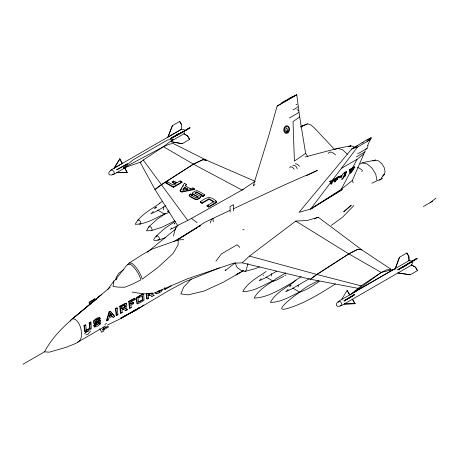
<?xml version="1.0" encoding="UTF-8"?>
<svg xmlns="http://www.w3.org/2000/svg" width="459" height="459" viewBox="0 0 459 459"><rect width="100%" height="100%" fill="white"/><g stroke="black" fill="none" stroke-linecap="round" stroke-linejoin="round"><path stroke-width="0.69" d="M103.969 326.865L103.82 331.031L101.68 332.264L99.821 328.833M163.45 146.719L173.301 139.163L167.506 140.012L133.035 159.91L123.356 168L141.429 161.838M235.748 262.881L235.668 264.304L237.228 267.597L241.336 270.471L245.077 271.412L255.715 268.538L259.593 266.748M367.986 145.801L367.401 148.28L358.611 153.352L357.595 153.186M289.893 167.908L290.077 166.835L291.31 166.795L293.054 167.799L294.288 169.228M117.028 278.544L113.918 281.006L113.012 286.479L118.204 287.127L124.745 287.254L132.697 284.046L140.913 279.858C139.1 274 135.721 268.417 130.884 264.585L128.268 264.08L126.34 265.824L115.628 279.514M148.75 227.544L148.968 226.666L157.322 219.075L165.011 213.905M156.089 236.936L156.307 236.058L164.661 228.467L175.309 221.313M97.492 298.023L98.019 296.898L101.921 294.431M247.946 263.546L246.236 270.03L245.077 271.412M108.192 320.066L108.72 318.213L112.38 316.234L113.224 317.353L114.733 316.538L110.303 311.3L109.013 312L106.413 320.589L106.855 320.795L108.192 320.066L107.756 319.866M173.359 236.029L175.751 227.555M307.874 156.691L305.619 153.375L299.704 116.993L296.761 94.743L277.144 106.063L269.049 134.688L253.242 185.861L254.946 184.552M99.092 319.866L99.018 319.091L98.576 318.89L98.656 319.665L99.092 319.866L100.246 318.896L100.085 318.087C98.134 316.601 94.588 319.234 93.659 321.162A8.073 5.359 -65 0 0 93.888 323.486L95.053 324.083L99.368 321.839L99.523 323.4L95.438 325.603L95.357 324.794L94.921 324.593L93.762 325.523L94.204 326.819C96.476 327.267 99.672 325.339 100.682 323.251A8.933 5.933 -65 0 0 100.429 320.749L99.259 320.152L95.541 322.075M99.81 317.754L95.374 319.803L94.095 321.369A8.073 5.359 -65 0 0 94.325 323.687L94.594 324.06M136.466 297.53L136.805 303.307L137.97 303.898L144.04 300.352L143.701 294.58L142.537 293.978L136.466 297.53L136.908 297.736L142.261 294.483L143.432 294.208M136.908 297.736L136.736 299.165L137.516 303.875M155.458 292.4L155.882 293.519C158.183 293.886 162.302 291.953 162.211 289.199M106.855 320.795L109.449 312.2L110.745 311.5M331.088 184.134L331.559 182.636L329.746 181.517L330.916 180.84L331.8 181.351L333.481 179.36L334.502 178.769L334.938 179.176L332.431 182.12L331.955 183.634L331.088 184.134L330.652 183.726L331.117 182.229L329.746 181.517M335.133 178.953L334.301 181.621L334.737 182.028L335.615 181.517L336.005 180.272L337.572 179.371L337.767 178.746L337.325 178.339L336.286 178.941M334.737 182.028L335.781 178.689L341.295 175.527L341.731 175.935L341.479 176.749L339.511 177.88L339.075 177.472L339.327 176.663L339.769 177.071L339.511 177.88M336.424 177.662L339.126 176.101L339.562 176.508L339.379 177.105L336.47 178.781L336.2 179.653L337.767 178.746M341.485 177.564L342.506 174.282L344.749 172.997M344.348 176.48L345.266 175.946L346.545 171.85L346.109 171.442L344.181 172.768L344.015 173.307L344.451 173.714L345.375 173.181L344.348 176.48L343.911 176.072L344.732 173.433M344.451 173.714L344.623 173.175L346.545 171.85M344.898 173.99L343.665 177.943L341.439 179.222M350.2 173.158L351.307 172.515L354.876 167.065L354.44 166.657L349.609 169.446L349.161 170.868L349.603 171.276L350.469 170.891L350.745 170.014L353.625 168.355L350.2 173.158L349.764 172.75L352.805 168.482M349.603 171.276L350.045 169.853L354.876 167.065M210.205 222.959L211.513 219.368L213.039 218.484L213.223 221.863M121.21 306.652L121.652 306.859C126.804 302.068 126.5 308.448 121.842 308.752L121.4 308.551L124.888 306.537L124.837 304.994M399.468 257.281L395.319 268.567L399.468 257.281L406.858 253.007L408.866 256.288L409.067 260.62L408.745 256.369L406.858 253.007M338.18 302.515L338.65 301.276L409.067 260.62M179.796 121.377L172.4 125.634L167.896 137.121L181.655 129.197L181.632 124.762L179.664 121.44L181.632 124.762M168.034 137.057L172.4 125.634M297.449 106.631L297.088 107.555L292.985 109.925M298.465 112.042L298.103 112.966L289.313 118.038M238.973 273.174L223.212 282.274L203.888 291.126L188.121 294.856L180.823 293.915L183.657 287.122L191.363 278.906M367.561 145.71L371.216 137.729L366.207 140.161L351.605 149.055L299.061 212.316L310.663 209.023L341.18 189.378L352.403 180.381L364.939 151.436M411.689 265.038L412.75 262.508L412.44 261.567M365.519 150.162L366.397 148.251M22.95 364.257L44.512 351.812C56.365 329.47 77.978 314.513 96.889 298.597M225.713 269.605L225.122 270.77L235.18 262.864M341.18 189.378L357.05 159.33L363.769 153.983M110.642 170.955L111.233 169.847L181.586 129.226L184.306 129.57M184.036 133.735L184.627 132.628M202.126 195.477L202.063 194.943L196.739 191.977L194.794 193.107L200.308 196.297L200.612 197.33L200.29 197.846A11.659 6.524 -6.8 0 1 197.393 199.533L196.492 199.728L194.582 199.149L190.307 196.762L189.251 195.712L189.458 194.679L190.422 194.002L192.378 194.627L192.447 195.155L191.478 195.718L191.414 195.184L192.378 194.627M390.081 270.305L390.747 269.106L361.847 249.874L318.259 217.25L307.255 220.498L295.751 221.066L249.472 256.082L242.277 262.835L233.539 263.242L187.616 278.711L153.363 293.41L143.633 293.915L132.072 292.073M70.25 321.134L70.841 320.084L96.883 298.602M186.302 184.334L185.344 185.918L190.118 188.58L192.855 187.989L194.605 188.959L194.668 189.492L181.884 192.069L180.198 191.128L180.129 190.594L184.334 183.239L186.302 184.334L185.729 185.924M180.198 191.128L181.948 188.064M182.648 186.836L183.348 185.608M341.938 179.498L344.502 175.218M347.073 290.484L349.758 294.862L347.073 290.484L341.588 299.572M254.957 181.385L242.025 190.049L187.794 220.475L177.553 225.467L175.114 229.506L147.167 252.301M159.973 203.326L158.447 204.203C150.196 210.079 140.173 215.053 135.17 224.273C145.664 224.462 154.941 218.277 164.19 214.101M216.51 201.656L215.305 202.798L208.799 206.573L207.043 205.598L213.963 201.581L214.026 202.109L209.029 199.326L208.965 198.793L202.052 202.815L200.302 201.84C206.825 197.009 209.803 195.614 216.264 201.157L216.573 202.184L216.252 202.7L208.862 207.107L207.107 206.131L207.043 205.598M198.236 197.404L192.723 194.209L192.413 193.176L192.734 192.66A12.904 7.218 -6.8 0 1 195.855 190.841L196.756 190.651L198.678 191.231L204.152 194.404L204.462 195.442L203.027 196.716L201.117 196.062L201.053 195.534L202.063 194.943M204.398 194.909L202.964 196.182L201.053 195.534M119.765 158.986L114.044 168.212L122.346 163.433L119.765 158.986L122.346 163.433M114.182 168.149L119.897 158.923M200.549 196.802L200.227 197.313A11.659 6.524 -6.8 0 1 197.33 198.999L196.429 199.195L194.518 198.615L190.244 196.234L189.188 195.178M187.829 189.062L184.529 187.22L182.688 190.141L187.829 189.062L187.892 189.59M183.124 190.089L184.593 187.754L184.529 187.22M371.061 138.073L369.736 140.012L357.418 147.127L351.605 149.055L357.733 145.514M90.549 331.048L87.916 334.341L85.879 334.886M107.899 289.313L113.918 281.006M310.663 209.023L342.271 189.544L310.663 209.023L357.418 147.127M157.535 210.05L164.661 214.164L165.28 213.349M266.059 277.07L273.185 281.183L275.911 278.814L285.762 272.841M292.572 288.017L299.704 292.131C305.057 287.179 311.919 283.88 318.489 280.742M215.902 261.171L221.502 253.85L237.125 244.75L239.799 247.361M103.063 328.828L102.041 330.084L103.86 329.705L108.617 326.963L108.508 326.481M99.655 324.146L100.068 323.658M152.853 292.905L151.131 294.167L154.058 295.303L152.124 296.342L151.688 296.141M334.938 179.176L332.241 181.753L330.916 180.84M381.314 177.994L384.217 174.598L385.09 171.62L384.217 167.592L381.894 163.777L378.738 160.989L375.537 160.105L366.678 161.78L362.358 162.893L360.028 164.012M84.502 333.836L86.676 331.828L88.478 331.26M171.786 227.957L170.323 229.471L178.075 225.518M261.182 278.785L259.237 280.805L265.159 277.936L276.725 271.171M353.9 205.517L342.523 217.25L331.335 225.386M153.312 211.381L150.856 213.871L156.817 211.06L165.946 205.695M288.206 289.262L285.756 291.752L291.712 288.94L309.36 278.699M127.504 264.814L129.358 262.95L142.778 254.343L152.29 249.019L178.281 239.862L183.72 239.673M382.754 176.032L384.217 174.598L383.018 175.286M367.223 141.464L371.216 137.729L366.925 140.207M328.105 153.392C330.153 150.213 333.595 153.352 335.621 154.844M351.049 205.322L343.648 211.857L351.261 205.414M350.01 295.045L361.164 285.865L381.251 272.428L386.581 269.892L390.747 269.106M110.108 287.311L72.769 318.678L75.236 319.349C80.664 323.624 82.27 331.444 81.123 338.013C78.925 343.843 71.598 344.479 66.704 347.136L49.343 352.168L44.512 351.812M254.929 181.242L206.682 160.294L173.06 143.426L169.021 144.281L163.45 146.679L143.225 160.036L140.247 162.515L154.981 189.527L177.553 225.467M94.646 327.026L94.204 325.729L95.357 324.794M430.381 202.465L436.05 198.104M301.179 276.634L294.001 281.287M319.349 281.247C313.279 285.532 306.841 290.008 299.704 292.131M123.85 316.63L138.979 307.828L136.3 309.796L120.82 318.093L136.639 309.596L121.291 318.15M361.703 171.448L362.644 170.737M243.333 189.601L242.025 190.049L193.354 164.133L161.39 184.684L154.964 189.527L161.453 184.707L193.497 164.207L202.947 159.732L206.682 160.294L202.832 159.663L193.359 164.127M99.138 296.594L98.106 297.587L97.641 297.403M358.255 288.378L310.399 279.256L316.917 274.476L348.88 253.925L357.997 249.248L361.847 249.874L357.882 249.185L348.737 253.833L316.853 274.43L310.399 279.256L242.277 262.835M138.979 307.828L136.3 309.796L133.012 311.196M123.792 269.594L118.64 273.363L115.955 277.936L116.253 279.244M351.869 293.903L381.251 272.428L395.124 268.957M189.521 195.207L190.307 194.639M174.936 223.286L174.03 223.935L174.649 223.705M290.513 285.653L289.606 286.301L291.276 285.504M299.704 116.993L293.02 121.606L294.397 161.109L305.619 153.375M344.026 300.852L354.641 294.454L352.328 296.353L344.026 300.852L354.641 294.454M397.884 269.76L416.99 258.319L411.637 262.112L397.884 269.76L416.99 258.319M355.002 303.697L352.437 299.234L355.002 303.697L344.152 304.036L355.123 303.611M415.579 267.23L411.625 265.078L415.579 267.23L417.466 270.592L415.791 267.861M410.203 274.786L398.005 272.939L410.203 274.786L417.587 270.512M354.101 292.578L358.089 289.847L392.56 269.944L395.216 269.083M143.891 304.937L138.584 308.528L118.715 319.579L107.406 325.052M266.071 271.498C257.815 277.374 247.791 282.342 242.788 291.563C253.282 291.758 262.565 285.567 271.808 281.396M273.26 280.822C266.209 285.624 258.233 290.363 254.12 298.109C269.565 297.443 282.83 287.535 296.066 280.472M293.674 282.274C285.418 288.149 275.394 293.123 270.391 302.343C280.885 302.533 290.168 296.348 299.411 292.171M300.238 291.976C298.539 292.515 270.982 312.843 286.479 308.741C304.208 303.732 319.986 293.691 335.426 283.932M167.346 211.777L168.946 210.727M300.674 126.913L302.28 125.864L307.473 123.867L310.852 124.9L314.449 127.981L334.41 149.307M379.444 180.255L382.295 178.39L371.87 183.193M159.101 203.406L162.509 201.289M190.525 231.778L176.612 240.396L205.156 222.11L229.827 210.469M191.736 231.026L194.157 229.529M195.368 228.777L197.181 227.653M198.999 226.528L200.812 225.403L199.034 226.465M156.634 206.975L154.563 208.334L156.215 207.531M284.821 275.647L285.923 274.975M398.016 269.978L417.122 258.537M89.144 302.217L94.715 298.82L95.179 299.004L89.608 302.401L89.144 302.217L89.281 303.382L89.746 303.565L94.049 300.938M173.886 241.595L192.074 230.647M192.987 230.097L197.84 227.182M344.164 301.07L354.778 294.672M277.144 106.063L296.761 94.743L290.949 97.428L281.143 103.086M165.774 182.59L167.265 181.724L173.129 184.994L175.372 183.692L175.436 184.225L172.263 182.458L172.2 181.925L173.754 181.024L176.927 182.791L180.157 180.909L181.913 181.884L181.976 182.418L173.456 187.37L165.837 183.124L165.774 182.59L173.393 186.836L173.456 187.37M173.393 186.836L181.913 181.884M195.345 193.359L196.802 192.51L201.535 195.15M200.302 201.84L200.371 202.373L202.115 203.348L209.029 199.326M207.107 206.131L208.839 205.127M77.709 342.207L105.53 326.022M172.739 137.012L174.598 135.939M175.837 135.227L178.93 133.437M116.615 169.687L127.464 163.691M170.473 138.595L189.934 127.763L182.791 132.186L170.473 138.595L189.934 127.763M116.741 169.91L127.591 163.92M170.593 138.819L190.055 127.992M125.783 166.778L123.356 168L125.823 166.577M127.258 166.519L113.683 174.357C108.594 176.566 106.781 172.997 111.233 169.847L112.541 170.054L113.798 171.459L114.274 173.244L113.683 174.357L112.375 174.145M171.695 140.861L184.099 133.707L187.754 136.042L189.59 139.427L182.194 143.684L171.046 141.756M362.025 143.036L363.247 142.33M356.362 156.875L365.152 151.803M341.726 168.178L357.05 159.33M330.182 181.925L331.358 181.248M339.769 177.071L341.731 175.935M105.891 327.192L105.455 327.445A2.869 0.872 -17 0 0 107.819 326.079M103.424 328.787L106.258 327.152M423.336 206.533L432.671 201.145M402.377 267.729L403.616 267.018M405.475 265.945L406.714 265.227M411.746 264.992L341.335 305.654C336.378 307.937 334.192 304.581 338.65 301.276L339.907 301.322L341.215 302.624L341.806 304.42L341.335 305.654L340.073 305.608M243.247 270.718L235.995 274.895L243.322 270.712M283.719 276.318L276.456 280.133L273.185 281.183M89.155 322.717L90.498 321.994L90.934 322.201L91.278 328.845L85.816 332.064L84.645 331.473L83.98 325.511L85.322 324.788L85.764 324.995L86.309 330.532L90.142 328.466L89.597 322.924L89.155 322.717L89.706 328.26L90.142 328.466M115.479 308.505L116.821 307.777L117.257 307.983L117.934 314.811L116.592 315.534L116.15 315.333L115.479 308.505L115.915 308.712L117.257 307.983M123.23 309.234L121.956 309.923L122.209 312.499L120.883 313.216L120.447 313.009L119.77 306.182L125.318 303.273L126.454 303.778C127.091 305.533 126.936 307.828 124.819 308.379L127.74 309.515L125.812 310.554L125.37 310.353L127.304 309.309L127.74 309.515M130.953 305.051L131.205 307.639L129.863 308.368L129.421 308.161L128.75 301.339L134.59 298.184L135.032 298.384L135.147 299.584L130.649 302.011L130.826 303.806L133.259 302.492L133.385 303.738L130.953 305.051L130.511 304.845M83.98 325.511L84.416 325.718L85.764 324.995M89.597 322.924L90.934 322.201M119.77 306.182L120.212 306.388L126.179 303.497M128.75 301.339L129.186 301.54L135.032 298.384M96.688 319.912L97.945 319.229M130.775 301.5L133.024 300.289M138.159 297.541L139.823 296.646M99.018 319.091L95.231 321.134L95.38 322.602L100.16 320.382M133.259 302.492L132.823 302.286L130.39 303.6L130.826 303.806M151.177 292.911L148.154 294.546L148.028 293.278M95.329 323.584L98.329 321.96M109.236 316.194L111.262 315.098L111.703 315.304L109.173 316.67L110.183 313.199L111.703 315.304M149.106 294.821L147.832 295.51L148.268 295.711L149.542 295.022L149.106 294.821L152.124 296.342M89.706 328.26L85.873 330.331L86.309 330.532M95.002 325.397L99.087 323.193L99.523 323.4M138.584 301.861L142.462 299.767L142.904 299.974L142.479 295.653L138.044 298.046L138.469 302.366L142.904 299.974M157.443 291.677L159.858 290.375M157.276 292.211L160.897 290.254M120.447 313.009L121.773 312.298L122.209 312.499M146.226 293.341L146.765 298.798L148.085 298.086L148.527 298.287L148.268 295.711M158.774 292.314L159.927 291.689M164.569 287.747L164.701 289.113L165.9 288.464M146.765 298.798L147.201 299.004L148.527 298.287M164.701 289.113L165.142 289.313L171.109 286.095L170.673 285.888M123.356 168L163.45 146.679L193.497 164.207M176.497 240.797L178.281 239.862L178.029 244.957L172.98 253.615L157.902 267.477L142.296 279.095C140.305 273.134 136.937 267.39 132.043 263.368L129.358 262.95M301.029 126.5L302.28 125.864M137.671 220.142L139.129 220.016L140.58 221.817L140.798 222.954A2.341 1.354 60 0 1 139.129 223.917M169.566 212.259L164.661 214.164M174.845 220.934L162.01 227.188L151.258 230.67L146.461 230.797L148.968 226.666L149.588 226.35L151.258 227.314L152.095 229.471A2.341 1.354 60 0 1 151.258 230.67M349.133 146.714L350.877 145.864L354.038 146.725M373.798 160.954L375.537 160.105L372.886 160.862M306.514 175.671L317.387 170.404L282.411 185.855L233.688 208.661M184.099 133.707L187.622 136.105L189.59 139.427M182.194 143.684L171.178 141.688M127.109 172.521L124.796 167.948L127.109 172.521L116.494 172.727L127.241 172.458M300.748 126.982L307.473 123.867M335.236 149.462L337.658 148.343L350.877 145.864L348.226 146.622M134.699 310.238L138.584 308.528L169.199 290.306L185.184 281.711L219.396 267.867M95.386 326.544L94.204 326.819M86.085 331.564L84.921 331.84M314.306 218.84L318.259 217.25M263.087 275.354L263.707 275.125M165.315 237.888C162.624 238.301 147.953 244.699 156.307 236.058L157.758 235.932L159.21 237.733L159.428 238.869A2.341 1.354 60 0 1 157.758 239.833M305.092 156.989L337.658 148.343L342.489 149.703L347.388 154.253M295.309 163.817L297.415 164.196L299.52 166.21M292.762 165.286C294.741 164.89 297.071 166.772 297.157 168.786M290.949 97.428L292.94 96.958M242.736 229.844L244.09 229.552M180.129 190.594L181.821 191.535L194.605 188.959M409.003 260.66L411.752 260.884M155.882 293.519L156.335 293.542M137.075 303.674L137.534 303.692M94.158 323.853L94.611 323.876M362.358 162.893L367.257 164.006L372.088 168.218L375.72 174.093L376.919 180.112M316.853 274.43L361.164 285.865M249.472 256.082L316.917 274.476M124.963 308.402L127.304 309.309M357.607 167.455L359.81 168.43L362.065 170.105M297.013 109.695L298.465 110.367M295.998 104.285L296.99 104.744M161.602 290.427L162.038 290.633M153.616 295.097L154.058 295.303M134.711 299.377L135.147 299.584M133.385 303.738L132.944 303.531L132.823 302.286M130.769 307.438L131.205 307.639M124.888 306.537L125.33 306.744M117.498 314.604L117.934 314.811M109.013 312L109.449 312.2M114.733 316.538L110.303 311.3M112.38 316.234L111.944 316.033L113.224 317.353M99.81 318.695L100.246 318.896M99.368 321.839L98.932 321.639L99.087 323.193M93.831 320.554L94.267 320.761M93.762 325.523L94.204 325.729M122.788 309.033L125.812 310.554M180.806 181.77L181.976 182.418M208.965 198.793L213.963 201.581M174.873 182.143L176.463 183.026M184.593 187.754L187.347 189.286M172.2 181.925L175.372 183.692M191.414 195.184L196.343 197.938L198.173 196.871L193.48 194.255L192.413 193.176M348.737 253.833L381.251 272.468M295.751 221.066L348.88 253.925M215.518 201.117L216.573 202.184M191.632 218.484L197.095 222.667M350.309 169.606L350.745 170.014M349.609 169.446L350.045 169.853M350.033 170.49L350.469 170.891M344.181 172.768L344.623 173.175M344.829 175.545L345.266 175.946M341.037 176.342L341.479 176.749M338.943 176.698L339.379 177.105M336.034 178.373L336.47 178.781M335.345 178.281L335.781 178.689M335.569 179.865L336.005 180.272M333.481 179.36L333.917 179.767M335.179 181.116L335.615 181.517M125.743 303.29L126.15 304.133M99.368 317.548L99.649 317.88M143.225 160.036L161.453 184.707M161.39 184.684L187.794 220.475M99.723 320.175L99.993 320.543M85.357 332.046L84.416 325.718M156.318 293.726L155.899 292.607M142.996 294.007L143.265 294.374M110.12 313.52L111.262 315.098M204.215 194.937L204.462 195.442M200.371 196.831L200.612 197.33M352.403 180.381L353.132 182.82M208.799 206.573L208.862 207.107M202.964 196.182L203.027 196.716M202.052 202.815L202.115 203.348M196.739 191.977L196.802 192.51M196.429 199.195L196.492 199.728M192.855 187.989L192.918 188.523M190.118 188.58L190.181 189.114M190.422 194.002L190.485 194.536M184.334 183.239L184.398 183.772M181.821 191.535L181.884 192.069M180.157 180.909L180.221 181.443M173.754 181.024L173.818 181.552M167.265 181.724L167.328 182.257M94.715 298.82L94.87 300.192M89.608 302.401L89.746 303.565M165.005 287.948L165.142 289.313M146.662 293.542L147.201 299.004M142.101 296.061L142.462 299.767M129.186 301.54L129.863 308.368M121.652 306.859L121.842 308.752M120.212 306.388L120.883 313.216M115.915 308.712L116.592 315.534M90.498 321.994L90.75 324.599M230.137 212.15L230.074 206.596L233.522 204.605L233.631 210.916M298.178 285.085L298.178 286.973M271.659 273.507L271.659 276.025M163.461 206.676L163.461 209.826M106.368 323.268A3.483 2.008 0 0 1 104.767 324.444M286.755 130.976L286.726 132.215L287.707 131.704L287.116 130.769A0.786 0.579 -81 0 0 287.902 130.316A0.786 0.579 -81 0 0 287.638 129.312L286.244 127.854L285.716 130.287A0.809 0.597 -81 0 0 285.928 131.36A0.809 0.597 -81 0 0 286.755 130.976M288.745 131.968A3.884 2.874 -81 0 0 287.323 125.766A3.884 2.874 -81 0 0 283.863 131.022A3.884 2.874 -81 0 0 288.745 131.968M288.309 131.469A3.07 2.272 -81 0 0 287.179 126.564A3.07 2.272 -81 0 0 284.442 130.723A3.07 2.272 -81 0 0 288.309 131.469"/></g></svg>
